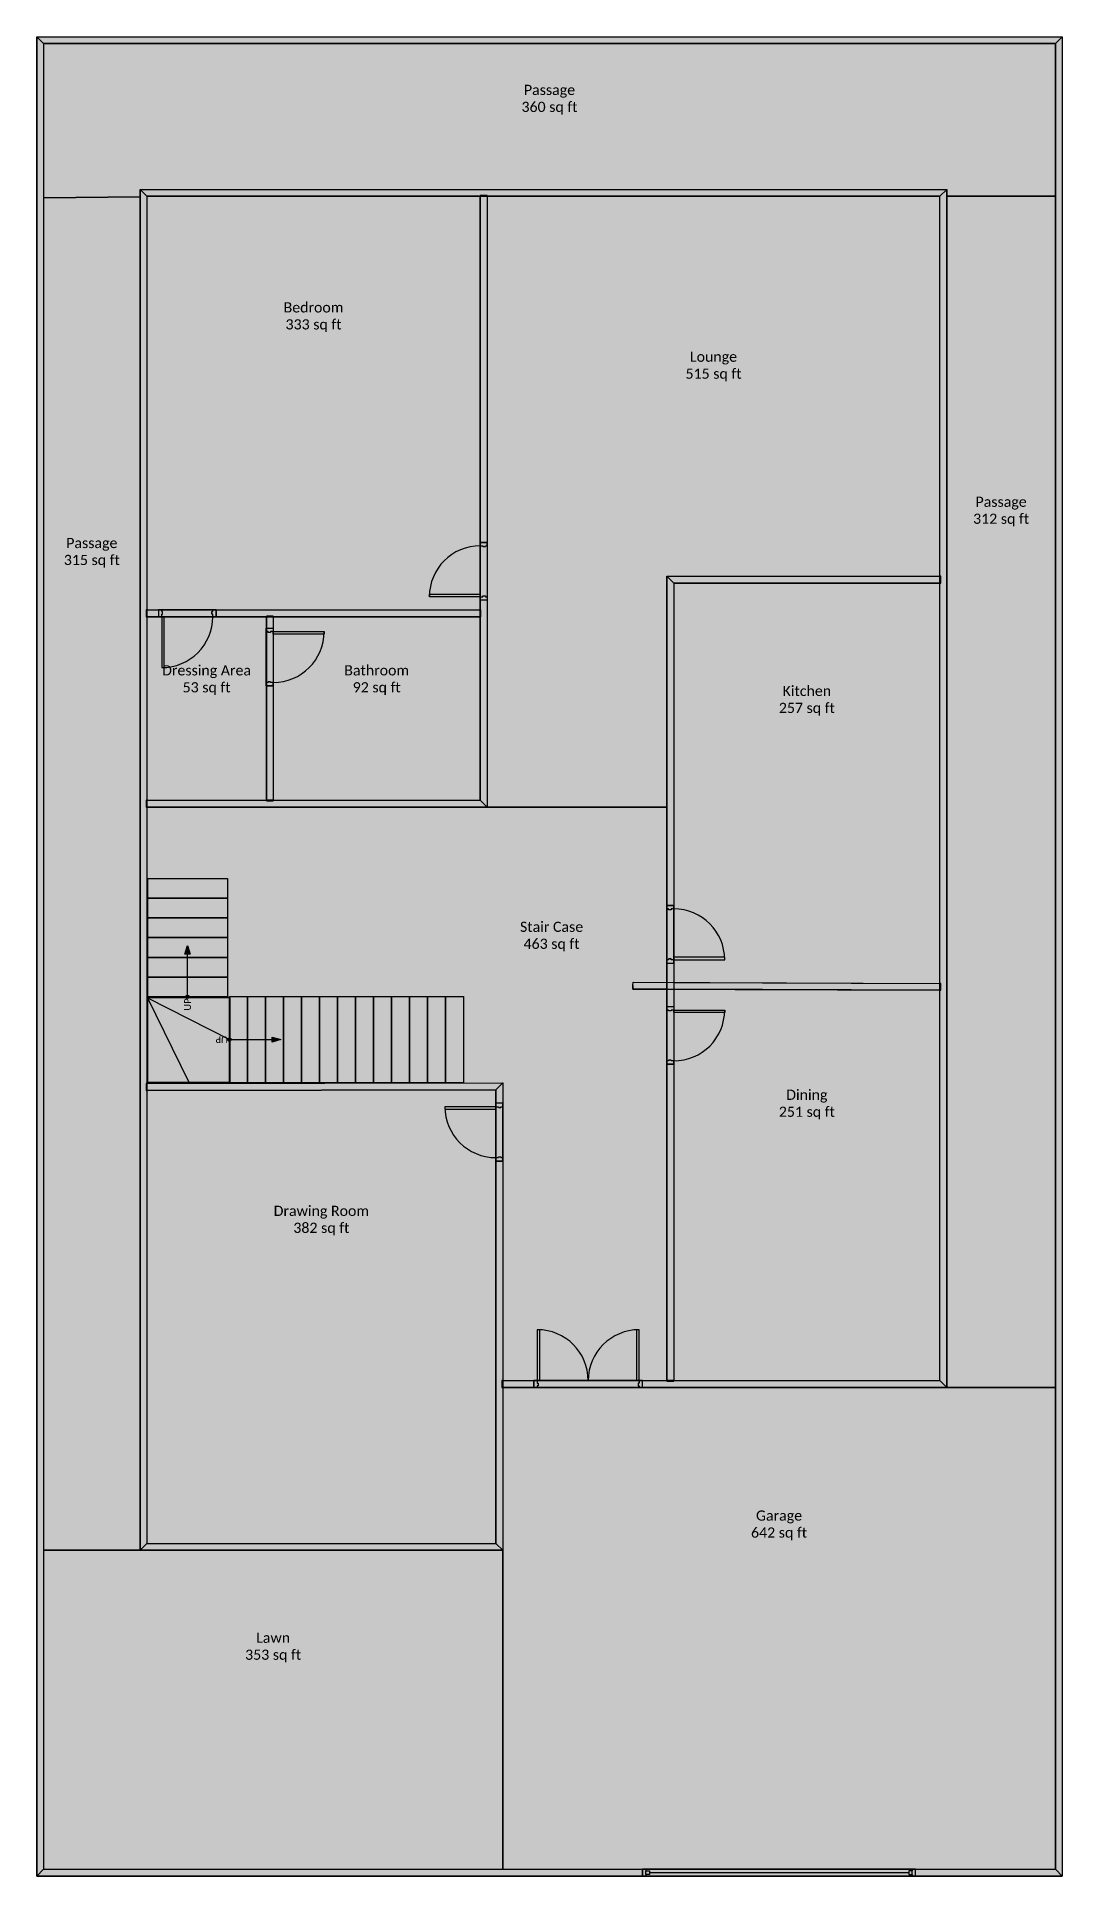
# Model space of a CAD drawing. Extents: x 0 to 50.4, y 0.2 to 90.5.
import ezdxf

# ---------------------------------------------------------------- set-up
doc = ezdxf.new("R2010")
doc.units = 0
doc.header["$MEASUREMENT"] = 0
for name, color, linetype in [('BUILDING_ENVELOPE', 7, 'CONTINUOUS'), ('LANDING', 7, 'CONTINUOUS'), ('SPACE', 7, 'CONTINUOUS'), ('STAIR', 7, 'CONTINUOUS')]:
    doc.layers.add(name, color=color, linetype=linetype)
doc.styles.get("Standard").update_dxf_attribs({"font": 'txt.shx'})

msp = doc.modelspace()

# ---------------------------------------------------------------- hatches: boundary and pattern name
at = {"layer": 'BUILDING_ENVELOPE'}
for points in [[(0.357, 90.167), (0.357, 0.5), (0.024, 0.167), (0.024, 90.5)], [(0.024, 90.5), (50.357, 90.5), (50.024, 90.167), (0.357, 90.167)], [(50.357, 90.5), (50.357, 0.167), (50.024, 0.5), (50.024, 90.167)], [(5.092, 83.001), (44.692, 83.001), (44.358, 82.668), (5.425, 82.668)], [(5.425, 82.668), (5.425, 16.501), (5.092, 16.168), (5.092, 83.001)], [(21.792, 82.668), (22.125, 82.668), (22.125, 82.701), (21.792, 82.701)], [(22.125, 82.668), (22.125, 52.668), (21.792, 53.001), (21.792, 82.668)], [(44.358, 24.501), (44.358, 82.668), (44.692, 83.001), (44.692, 24.168)], [(30.955, 64.001), (44.358, 64.001), (44.358, 63.668), (31.289, 63.668)], [(31.289, 63.668), (31.289, 24.501), (30.955, 24.501), (30.955, 64.001)], [(44.358, 64.001), (44.358, 63.668), (44.392, 63.668), (44.392, 64.001)], [(5.425, 62.017), (5.425, 62.351), (5.392, 62.351), (5.392, 62.017)], [(5.425, 62.351), (21.792, 62.351), (21.792, 62.017), (5.425, 62.017)], [(19.292, 63.125), (21.792, 63.125), (21.792, 63), (19.292, 63)], [(21.792, 62.351), (21.792, 62.017), (21.825, 62.017), (21.825, 62.351)], [(6.283, 59.517), (6.283, 62.017), (6.158, 62.017), (6.158, 59.517)], [(11.292, 62.017), (11.625, 62.017), (11.625, 62.051), (11.292, 62.051)], [(11.625, 62.017), (11.625, 53.001), (11.292, 53.001), (11.292, 62.017)], [(14.125, 61.16), (11.625, 61.16), (11.625, 61.285), (14.125, 61.285)], [(5.425, 52.668), (5.425, 53.001), (5.392, 53.001), (5.392, 52.668)], [(5.425, 53.001), (21.792, 53.001), (22.125, 52.668), (5.425, 52.668)], [(11.625, 53.001), (11.292, 53.001), (11.292, 52.968), (11.625, 52.968)], [(33.789, 45.293), (31.289, 45.293), (31.289, 45.168), (33.789, 45.168)], [(29.29, 44.064), (44.358, 44.001), (44.358, 43.668), (29.289, 43.731), (29.289, 43.898)], [(44.358, 44.001), (44.358, 43.668), (44.392, 43.668), (44.392, 44.001)], [(33.789, 42.576), (31.289, 42.576), (31.289, 42.701), (33.789, 42.701)], [(5.425, 38.752), (5.425, 39.085), (5.392, 39.085), (5.392, 38.752)], [(5.425, 39.085), (22.892, 39.122), (22.558, 38.788), (5.425, 38.752)], [(22.892, 39.122), (22.892, 16.168), (22.558, 16.501), (22.558, 38.788)], [(20.058, 37.826), (22.558, 37.826), (22.558, 37.951), (20.058, 37.951)], [(24.592, 27.001), (24.592, 24.501), (24.717, 24.501), (24.717, 27.001)], [(29.467, 27.001), (29.467, 24.501), (29.592, 24.501), (29.592, 27.001)], [(22.892, 24.168), (22.892, 24.501), (22.858, 24.501), (22.858, 24.168)], [(22.892, 24.501), (44.358, 24.501), (44.692, 24.168), (22.892, 24.168)], [(31.289, 24.501), (30.955, 24.501), (30.955, 24.468), (31.289, 24.468)], [(5.425, 16.501), (22.558, 16.501), (22.892, 16.168), (5.092, 16.168)], [(0.357, 0.5), (50.024, 0.5), (50.357, 0.167), (0.024, 0.167)]]:
    msp.add_hatch(color=7, dxfattribs=at).paths.add_polyline_path(points)
h = msp.add_hatch(color=7, dxfattribs=at)
h.paths.add_polyline_path([(22.125, 62.833), (21.792, 62.833), (21.792, 63), (21.917, 63), (22.042, 63), (22.125, 63)])
h.paths.add_polyline_path([(22.125, 65.666), (21.792, 65.666), (21.792, 65.5), (21.917, 65.5), (22.042, 65.5), (22.125, 65.5)])
h = msp.add_hatch(color=7, dxfattribs=at)
h.paths.add_polyline_path([(21.917, 63), (21.917, 63.041), (22.042, 63.041), (22.042, 63)])
h.paths.add_polyline_path([(21.917, 65.5), (21.917, 65.458), (22.042, 65.458), (22.042, 65.5)])
h = msp.add_hatch(color=7, dxfattribs=at)
h.paths.add_polyline_path([(5.992, 62.351), (5.992, 62.017), (6.158, 62.017), (6.158, 62.142), (6.158, 62.267), (6.158, 62.351)])
h.paths.add_polyline_path([(8.825, 62.351), (8.825, 62.017), (8.658, 62.017), (8.658, 62.142), (8.658, 62.267), (8.658, 62.351)])
h = msp.add_hatch(color=7, dxfattribs=at)
h.paths.add_polyline_path([(6.158, 62.142), (6.2, 62.142), (6.2, 62.267), (6.158, 62.267)])
h.paths.add_polyline_path([(8.658, 62.142), (8.617, 62.142), (8.617, 62.267), (8.658, 62.267)])
h = msp.add_hatch(color=7, dxfattribs=at)
h.paths.add_polyline_path([(11.292, 61.451), (11.625, 61.451), (11.625, 61.285), (11.5, 61.285), (11.375, 61.285), (11.292, 61.285)])
h.paths.add_polyline_path([(11.292, 58.618), (11.625, 58.618), (11.625, 58.785), (11.5, 58.785), (11.375, 58.785), (11.292, 58.785)])
h = msp.add_hatch(color=7, dxfattribs=at)
h.paths.add_polyline_path([(11.5, 61.285), (11.5, 61.243), (11.375, 61.243), (11.375, 61.285)])
h.paths.add_polyline_path([(11.5, 58.785), (11.5, 58.826), (11.375, 58.826), (11.375, 58.785)])
h = msp.add_hatch(color=134, dxfattribs=at)
h.paths.add_polyline_path([(5.47, 43.348), (5.47, 44.318), (9.378, 44.318), (9.378, 43.348)])
h.paths.add_polyline_path([(5.47, 44.318), (5.47, 45.288), (9.378, 45.288), (9.378, 44.318)])
h.paths.add_polyline_path([(5.47, 45.288), (5.47, 46.258), (9.378, 46.258), (9.378, 45.288)])
h.paths.add_polyline_path([(5.47, 46.258), (5.47, 47.228), (9.378, 47.228), (9.378, 46.258)])
h.paths.add_polyline_path([(5.47, 47.228), (5.47, 48.198), (9.378, 48.198), (9.378, 47.228)])
h.paths.add_polyline_path([(5.47, 48.198), (5.47, 49.168), (9.378, 49.168), (9.378, 48.198)])
edge = h.paths.add_edge_path(flags=0)
edge = h.paths.add_edge_path(flags=0)
edge = h.paths.add_edge_path(flags=0)
edge = h.paths.add_edge_path(flags=0)
edge = h.paths.add_edge_path(flags=0)
edge = h.paths.add_edge_path(flags=0)
edge = h.paths.add_edge_path(flags=0)
edge = h.paths.add_edge_path(flags=0)
edge = h.paths.add_edge_path(flags=0)
edge = h.paths.add_edge_path(flags=0)
edge = h.paths.add_edge_path(flags=0)
edge = h.paths.add_edge_path(flags=0)
edge = h.paths.add_edge_path(flags=0)
edge = h.paths.add_edge_path(flags=0)
edge = h.paths.add_edge_path(flags=0)
edge = h.paths.add_edge_path(flags=0)
edge = h.paths.add_edge_path(flags=0)
edge = h.paths.add_edge_path(flags=0)
edge = h.paths.add_edge_path(flags=0)
edge = h.paths.add_edge_path(flags=0)
edge = h.paths.add_edge_path(flags=0)
edge = h.paths.add_edge_path(flags=0)
edge = h.paths.add_edge_path(flags=0)
edge = h.paths.add_edge_path(flags=0)
edge = h.paths.add_edge_path(flags=0)
edge = h.paths.add_edge_path(flags=0)
edge = h.paths.add_edge_path(flags=0)
h = msp.add_hatch(color=7, dxfattribs=at)
h.paths.add_polyline_path([(30.955, 45.001), (31.289, 45.001), (31.289, 45.168), (31.164, 45.168), (31.039, 45.168), (30.955, 45.168)])
h.paths.add_polyline_path([(30.955, 47.835), (31.289, 47.835), (31.289, 47.668), (31.164, 47.668), (31.039, 47.668), (30.955, 47.668)])
h = msp.add_hatch(color=7, dxfattribs=at)
h.paths.add_polyline_path([(31.164, 45.168), (31.164, 45.21), (31.039, 45.21), (31.039, 45.168)])
h.paths.add_polyline_path([(31.164, 47.668), (31.164, 47.626), (31.039, 47.626), (31.039, 47.668)])
h = msp.add_hatch(color=134, dxfattribs=at)
h.paths.add_polyline_path([(9.478, 43.363), (10.361, 43.363), (10.361, 39.131), (9.478, 39.131)])
h.paths.add_polyline_path([(10.361, 43.363), (11.245, 43.363), (11.245, 39.131), (10.361, 39.131)])
h.paths.add_polyline_path([(11.245, 43.363), (12.129, 43.363), (12.129, 39.131), (11.245, 39.131)])
h.paths.add_polyline_path([(12.129, 43.363), (13.013, 43.363), (13.013, 39.131), (12.129, 39.131)])
h.paths.add_polyline_path([(13.013, 43.363), (13.897, 43.363), (13.897, 39.131), (13.013, 39.131)])
h.paths.add_polyline_path([(13.897, 43.363), (14.78, 43.363), (14.78, 39.131), (13.897, 39.131)])
h.paths.add_polyline_path([(14.78, 43.363), (15.664, 43.363), (15.664, 39.131), (14.78, 39.131)])
h.paths.add_polyline_path([(15.664, 43.363), (16.548, 43.363), (16.548, 39.131), (15.664, 39.131)])
h.paths.add_polyline_path([(16.548, 43.363), (17.432, 43.363), (17.432, 39.131), (16.548, 39.131)])
h.paths.add_polyline_path([(17.432, 43.363), (18.316, 43.363), (18.316, 39.131), (17.432, 39.131)])
h.paths.add_polyline_path([(18.316, 43.363), (19.199, 43.363), (19.199, 39.131), (18.316, 39.131)])
h.paths.add_polyline_path([(19.199, 43.363), (20.083, 43.363), (20.083, 39.131), (19.199, 39.131)])
h.paths.add_polyline_path([(20.083, 43.363), (20.967, 43.363), (20.967, 39.131), (20.083, 39.131)])
edge = h.paths.add_edge_path(flags=0)
edge = h.paths.add_edge_path(flags=0)
edge = h.paths.add_edge_path(flags=0)
edge = h.paths.add_edge_path(flags=0)
edge = h.paths.add_edge_path(flags=0)
edge = h.paths.add_edge_path(flags=0)
edge = h.paths.add_edge_path(flags=0)
edge = h.paths.add_edge_path(flags=0)
edge = h.paths.add_edge_path(flags=0)
edge = h.paths.add_edge_path(flags=0)
edge = h.paths.add_edge_path(flags=0)
edge = h.paths.add_edge_path(flags=0)
edge = h.paths.add_edge_path(flags=0)
edge = h.paths.add_edge_path(flags=0)
edge = h.paths.add_edge_path(flags=0)
edge = h.paths.add_edge_path(flags=0)
edge = h.paths.add_edge_path(flags=0)
edge = h.paths.add_edge_path(flags=0)
edge = h.paths.add_edge_path(flags=0)
edge = h.paths.add_edge_path(flags=0)
h = msp.add_hatch(color=7, dxfattribs=at)
h.paths.add_polyline_path([(30.955, 42.868), (31.289, 42.868), (31.289, 42.701), (31.164, 42.701), (31.039, 42.701), (30.955, 42.701)])
h.paths.add_polyline_path([(30.955, 40.035), (31.289, 40.035), (31.289, 40.201), (31.164, 40.201), (31.039, 40.201), (30.955, 40.201)])
h = msp.add_hatch(color=7, dxfattribs=at)
h.paths.add_polyline_path([(31.164, 42.701), (31.164, 42.66), (31.039, 42.66), (31.039, 42.701)])
h.paths.add_polyline_path([(31.164, 40.201), (31.164, 40.243), (31.039, 40.243), (31.039, 40.201)])
h = msp.add_hatch(color=7, dxfattribs=at)
h.paths.add_polyline_path([(22.892, 38.118), (22.558, 38.118), (22.558, 37.951), (22.683, 37.951), (22.808, 37.951), (22.892, 37.951)])
h.paths.add_polyline_path([(22.892, 35.285), (22.558, 35.285), (22.558, 35.451), (22.683, 35.451), (22.808, 35.451), (22.892, 35.451)])
h = msp.add_hatch(color=7, dxfattribs=at)
h.paths.add_polyline_path([(22.683, 37.951), (22.683, 37.91), (22.808, 37.91), (22.808, 37.951)])
h.paths.add_polyline_path([(22.683, 35.451), (22.683, 35.493), (22.808, 35.493), (22.808, 35.451)])
h = msp.add_hatch(color=7, dxfattribs=at)
h.paths.add_polyline_path([(29.758, 24.168), (29.758, 24.501), (29.592, 24.501), (29.592, 24.376), (29.592, 24.251), (29.592, 24.168)])
h.paths.add_polyline_path([(24.425, 24.168), (24.425, 24.501), (24.592, 24.501), (24.592, 24.376), (24.592, 24.251), (24.592, 24.168)])
h = msp.add_hatch(color=7, dxfattribs=at)
h.paths.add_polyline_path([(29.592, 24.376), (29.55, 24.376), (29.55, 24.251), (29.592, 24.251)])
h.paths.add_polyline_path([(24.592, 24.376), (24.633, 24.376), (24.633, 24.251), (24.592, 24.251)])
at = {"layer": 'LANDING'}
msp.add_hatch(color=134, dxfattribs=at).paths.add_polyline_path([(5.451, 43.305), (5.451, 39.151), (9.521, 39.151), (9.521, 43.305)])
at = {"layer": 'SPACE'}
for color, points in [(54, [(44.692, 83.001), (44.692, 82.668), (50.024, 82.668), (50.024, 90.167), (0.357, 90.167), (0.357, 82.585), (5.092, 82.634), (5.092, 83.001), (44.692, 83.001)]), (54, [(5.092, 82.634), (0.357, 82.585), (0.357, 16.168), (5.092, 16.168)]), (10, [(21.792, 62.351), (21.792, 82.668), (5.425, 82.668), (5.425, 62.351), (21.792, 62.351)]), (2, [(30.955, 52.668), (30.955, 64.001), (44.358, 64.001), (44.358, 82.668), (22.125, 82.668), (22.125, 52.668)]), (54, [(44.692, 82.668), (44.692, 24.168), (50.024, 24.168), (50.024, 82.668)]), (40, [(31.289, 44.056), (44.358, 44.001), (44.358, 63.668), (31.289, 63.668)]), (11, [(11.292, 53.001), (11.292, 62.017), (5.425, 62.017), (5.425, 53.001)]), (5, [(11.625, 53.001), (21.792, 53.001), (21.792, 62.017), (11.625, 62.017)]), (190, [(30.955, 52.668), (22.125, 52.668), (5.425, 52.668), (5.425, 39.085), (22.892, 39.122), (22.892, 24.501), (30.955, 24.501), (30.955, 43.724), (29.289, 43.731), (29.289, 43.898), (29.29, 44.064), (30.955, 44.057)]), (253, [(31.289, 43.723), (31.289, 24.501), (44.358, 24.501), (44.358, 43.668)]), (94, [(22.558, 16.501), (22.558, 38.788), (5.425, 38.752), (5.425, 16.501), (22.558, 16.501)]), (22, [(22.892, 0.5), (50.024, 0.5), (50.024, 24.168), (44.692, 24.168), (42.292, 24.168), (22.892, 24.168), (22.892, 16.168)]), (111, [(0.357, 16.168), (0.357, 0.5), (22.892, 0.5), (22.892, 16.168), (7.042, 16.168), (5.092, 16.168)])]:
    msp.add_hatch(color=color, dxfattribs=at).paths.add_polyline_path(points)
at = {"layer": 'STAIR'}
for points in [[(7.551, 45.443), (7.296, 45.443), (7.426, 45.869)], [(11.573, 41.12), (11.573, 41.375), (11.999, 41.245)]]:
    msp.add_hatch(color=134, dxfattribs=at).paths.add_polyline_path(points)
h = msp.add_hatch(color=134, dxfattribs=at)
edge = h.paths.add_edge_path()
edge.add_arc((7.424, 43.348), 0.0868, 0, 360)
h = msp.add_hatch(color=134, dxfattribs=at)
edge = h.paths.add_edge_path()
edge.add_arc((9.478, 41.247), 0.0868, 0, 360)

# ---------------------------------------------------------------- linework, layer by layer
at = {"layer": 'BUILDING_ENVELOPE', "color": 7, "linetype": 'CONTINUOUS'}
for p, q in [((0.024, 90.5), (0.024, 0.167)), ((0.024, 90.5), (50.357, 90.5)), ((50.357, 90.5), (50.357, 0.167)), ((0.357, 90.167), (0.357, 0.5)), ((0.357, 90.167), (50.024, 90.167)), ((50.024, 90.167), (50.024, 0.5)), ((5.092, 83.001), (44.692, 83.001)), ((5.092, 83.001), (5.092, 16.168)), ((5.425, 82.668), (44.358, 82.668)), ((5.425, 82.668), (5.425, 16.501)), ((21.792, 82.668), (21.792, 53.001)), ((22.125, 82.668), (22.125, 52.668)), ((44.358, 24.501), (44.358, 82.668)), ((44.692, 24.168), (44.692, 83.001)), ((22.125, 65.666), (21.792, 65.666)), ((21.792, 65.666), (21.792, 65.5)), ((22.125, 65.666), (21.792, 65.666)), ((21.792, 65.5), (21.917, 65.5)), ((21.917, 65.5), (21.917, 65.458)), ((21.917, 65.458), (22.042, 65.458)), ((22.042, 65.5), (22.125, 65.5)), ((22.042, 65.458), (22.042, 65.5)), ((22.125, 65.5), (22.125, 65.666)), ((30.955, 64.001), (44.358, 64.001)), ((30.955, 64.001), (30.955, 24.501)), ((31.289, 63.668), (44.358, 63.668)), ((31.289, 63.668), (31.289, 24.501)), ((5.425, 62.351), (21.792, 62.351)), ((5.992, 62.351), (5.992, 62.017)), ((6.158, 62.351), (5.992, 62.351)), ((5.992, 62.351), (5.992, 62.017)), ((6.158, 62.267), (6.158, 62.351)), ((8.658, 62.267), (8.658, 62.351)), ((8.658, 62.351), (8.825, 62.351)), ((8.825, 62.351), (8.825, 62.017)), ((8.825, 62.351), (8.825, 62.017)), ((21.792, 62.833), (21.792, 63)), ((21.792, 63), (21.917, 63)), ((22.125, 62.833), (21.792, 62.833)), ((22.125, 62.833), (21.792, 62.833)), ((21.917, 63), (21.917, 63.041)), ((21.917, 63.041), (22.042, 63.041)), ((22.042, 63.041), (22.042, 63)), ((22.042, 63), (22.125, 63)), ((22.125, 63), (22.125, 62.833)), ((5.425, 62.017), (21.792, 62.017)), ((5.992, 62.017), (6.158, 62.017)), ((6.2, 62.267), (6.158, 62.267)), ((6.158, 62.017), (6.158, 62.142)), ((6.158, 62.142), (6.2, 62.142)), ((6.2, 62.142), (6.2, 62.267)), ((8.617, 62.142), (8.617, 62.267)), ((8.617, 62.267), (8.658, 62.267)), ((8.658, 62.142), (8.617, 62.142)), ((8.658, 62.017), (8.658, 62.142)), ((8.825, 62.017), (8.658, 62.017)), ((11.292, 62.017), (11.292, 53.001)), ((11.292, 61.451), (11.625, 61.451)), ((11.292, 61.285), (11.292, 61.451)), ((11.292, 61.451), (11.625, 61.451)), ((11.625, 62.017), (11.625, 53.001)), ((11.625, 61.451), (11.625, 61.285)), ((11.375, 61.285), (11.292, 61.285)), ((11.375, 61.243), (11.375, 61.285)), ((11.5, 61.243), (11.375, 61.243)), ((11.625, 61.285), (11.5, 61.285)), ((11.5, 61.285), (11.5, 61.243)), ((11.375, 58.785), (11.292, 58.785)), ((11.292, 58.785), (11.292, 58.618)), ((11.5, 58.826), (11.375, 58.826)), ((11.375, 58.826), (11.375, 58.785)), ((11.5, 58.785), (11.5, 58.826)), ((11.625, 58.785), (11.5, 58.785)), ((11.625, 58.618), (11.625, 58.785)), ((11.292, 58.618), (11.625, 58.618)), ((11.292, 58.618), (11.625, 58.618)), ((5.425, 53.001), (21.792, 53.001)), ((5.425, 52.668), (22.125, 52.668)), ((30.955, 47.835), (31.289, 47.835)), ((30.955, 47.668), (30.955, 47.835)), ((30.955, 47.835), (31.289, 47.835)), ((31.039, 47.668), (30.955, 47.668)), ((31.039, 47.626), (31.039, 47.668)), ((31.164, 47.626), (31.039, 47.626)), ((31.289, 47.668), (31.164, 47.668)), ((31.164, 47.668), (31.164, 47.626)), ((31.289, 47.835), (31.289, 47.668)), ((31.164, 45.21), (31.039, 45.21)), ((31.039, 45.21), (31.039, 45.168)), ((31.164, 45.168), (31.164, 45.21)), ((31.039, 45.168), (30.955, 45.168)), ((30.955, 45.168), (30.955, 45.001)), ((30.955, 45.001), (31.289, 45.001)), ((30.955, 45.001), (31.289, 45.001)), ((31.289, 45.168), (31.164, 45.168)), ((31.289, 45.001), (31.289, 45.168)), ((30.955, 42.868), (31.289, 42.868)), ((30.955, 42.701), (30.955, 42.868)), ((30.955, 42.868), (31.289, 42.868)), ((31.039, 42.701), (30.955, 42.701)), ((31.039, 42.66), (31.039, 42.701)), ((31.164, 42.66), (31.039, 42.66)), ((31.289, 42.701), (31.164, 42.701)), ((31.164, 42.701), (31.164, 42.66)), ((31.289, 42.868), (31.289, 42.701)), ((31.039, 40.201), (30.955, 40.201)), ((30.955, 40.201), (30.955, 40.035)), ((30.955, 40.035), (31.289, 40.035)), ((30.955, 40.035), (31.289, 40.035)), ((31.164, 40.243), (31.039, 40.243)), ((31.039, 40.243), (31.039, 40.201)), ((31.164, 40.201), (31.164, 40.243)), ((31.289, 40.201), (31.164, 40.201)), ((31.289, 40.035), (31.289, 40.201)), ((5.425, 39.085), (22.892, 39.122)), ((22.892, 39.122), (22.892, 16.168)), ((5.425, 38.752), (22.558, 38.788)), ((22.558, 38.788), (22.558, 16.501)), ((22.892, 38.118), (22.558, 38.118)), ((22.558, 38.118), (22.558, 37.951)), ((22.892, 38.118), (22.558, 38.118)), ((22.558, 37.951), (22.683, 37.951)), ((22.683, 37.951), (22.683, 37.91)), ((22.808, 37.951), (22.892, 37.951)), ((22.808, 37.91), (22.808, 37.951)), ((22.892, 37.951), (22.892, 38.118)), ((22.683, 37.91), (22.808, 37.91)), ((22.558, 35.285), (22.558, 35.451)), ((22.558, 35.451), (22.683, 35.451)), ((22.892, 35.285), (22.558, 35.285)), ((22.892, 35.285), (22.558, 35.285)), ((22.683, 35.451), (22.683, 35.493)), ((22.683, 35.493), (22.808, 35.493)), ((22.808, 35.493), (22.808, 35.451)), ((22.808, 35.451), (22.892, 35.451)), ((22.892, 35.451), (22.892, 35.285)), ((22.892, 24.501), (44.358, 24.501)), ((24.425, 24.168), (24.425, 24.501)), ((24.425, 24.501), (24.592, 24.501)), ((24.425, 24.168), (24.425, 24.501)), ((24.592, 24.501), (24.592, 24.376)), ((29.758, 24.501), (29.592, 24.501)), ((29.592, 24.501), (29.592, 24.376)), ((29.758, 24.168), (29.758, 24.501)), ((29.758, 24.168), (29.758, 24.501)), ((22.892, 24.168), (44.692, 24.168)), ((24.592, 24.168), (24.425, 24.168)), ((24.592, 24.376), (24.633, 24.376)), ((24.592, 24.251), (24.592, 24.168)), ((24.633, 24.251), (24.592, 24.251)), ((24.633, 24.376), (24.633, 24.251)), ((29.592, 24.376), (29.55, 24.376)), ((29.55, 24.376), (29.55, 24.251)), ((29.55, 24.251), (29.592, 24.251)), ((29.592, 24.251), (29.592, 24.168)), ((29.592, 24.168), (29.758, 24.168)), ((5.425, 16.501), (22.558, 16.501)), ((5.092, 16.168), (22.892, 16.168)), ((0.024, 0.167), (50.357, 0.167)), ((0.357, 0.5), (50.024, 0.5)), ((29.758, 0.167), (29.758, 0.5)), ((29.758, 0.5), (29.925, 0.5)), ((29.758, 0.167), (29.758, 0.5)), ((29.925, 0.167), (29.758, 0.167)), ((29.925, 0.5), (29.925, 0.417)), ((29.925, 0.25), (29.925, 0.167)), ((30.092, 0.333), (42.824, 0.333)), ((43.157, 0.5), (42.99, 0.5)), ((42.99, 0.5), (42.99, 0.417)), ((42.99, 0.25), (42.99, 0.167)), ((42.99, 0.167), (43.157, 0.167)), ((43.157, 0.167), (43.157, 0.5)), ((43.157, 0.167), (43.157, 0.5))]:
    msp.add_line(p, q, dxfattribs=at)
for points in [[(0.357, 90.167), (0.357, 0.5), (0.024, 0.167), (0.024, 90.5)], [(0.024, 90.5), (50.357, 90.5), (50.024, 90.167), (0.357, 90.167)], [(50.357, 90.5), (50.357, 0.167), (50.024, 0.5), (50.024, 90.167)], [(5.092, 83.001), (44.692, 83.001), (44.358, 82.668), (5.425, 82.668)], [(5.425, 82.668), (5.425, 16.501), (5.092, 16.168), (5.092, 83.001)], [(21.792, 82.668), (22.125, 82.668), (22.125, 82.701), (21.792, 82.701)], [(22.125, 82.668), (22.125, 52.668), (21.792, 53.001), (21.792, 82.668)], [(44.358, 24.501), (44.358, 82.668), (44.692, 83.001), (44.692, 24.168)], [(22.133, 65.666), (22.133, 62.833), (21.784, 62.833), (21.784, 65.666)], [(30.955, 64.001), (44.358, 64.001), (44.358, 63.668), (31.289, 63.668)], [(31.289, 63.668), (31.289, 24.501), (30.955, 24.501), (30.955, 64.001)], [(44.358, 64.001), (44.358, 63.668), (44.392, 63.668), (44.392, 64.001)], [(5.425, 62.017), (5.425, 62.351), (5.392, 62.351), (5.392, 62.017)], [(5.425, 62.351), (21.792, 62.351), (21.792, 62.017), (5.425, 62.017)], [(8.825, 62.359), (5.992, 62.359), (5.992, 62.009), (8.825, 62.009)], [(19.292, 63.125), (21.792, 63.125), (21.792, 63), (19.292, 63)], [(21.792, 62.351), (21.792, 62.017), (21.825, 62.017), (21.825, 62.351)], [(6.283, 59.517), (6.283, 62.017), (6.158, 62.017), (6.158, 59.517)], [(11.284, 58.618), (11.284, 61.451), (11.633, 61.451), (11.633, 58.618)], [(11.292, 62.017), (11.625, 62.017), (11.625, 62.051), (11.292, 62.051)], [(11.625, 62.017), (11.625, 53.001), (11.292, 53.001), (11.292, 62.017)], [(14.125, 61.16), (11.625, 61.16), (11.625, 61.285), (14.125, 61.285)], [(5.425, 52.668), (5.425, 53.001), (5.392, 53.001), (5.392, 52.668)], [(5.425, 53.001), (21.792, 53.001), (22.125, 52.668), (5.425, 52.668)], [(11.625, 53.001), (11.292, 53.001), (11.292, 52.968), (11.625, 52.968)], [(30.947, 47.835), (30.947, 45.001), (31.297, 45.001), (31.297, 47.835)], [(33.789, 45.293), (31.289, 45.293), (31.289, 45.168), (33.789, 45.168)], [(29.29, 44.064), (44.358, 44.001), (44.358, 43.668), (29.289, 43.731), (29.289, 43.898)], [(44.358, 44.001), (44.358, 43.668), (44.392, 43.668), (44.392, 44.001)], [(30.947, 40.035), (30.947, 42.868), (31.297, 42.868), (31.297, 40.035)], [(33.789, 42.576), (31.289, 42.576), (31.289, 42.701), (33.789, 42.701)], [(5.425, 38.752), (5.425, 39.085), (5.392, 39.085), (5.392, 38.752)], [(5.425, 39.085), (22.892, 39.122), (22.558, 38.788), (5.425, 38.752)], [(22.892, 39.122), (22.892, 16.168), (22.558, 16.501), (22.558, 38.788)], [(20.058, 37.826), (22.558, 37.826), (22.558, 37.951), (20.058, 37.951)], [(22.9, 35.285), (22.9, 38.118), (22.55, 38.118), (22.55, 35.285)], [(24.592, 27.001), (24.592, 24.501), (24.717, 24.501), (24.717, 27.001)], [(29.467, 27.001), (29.467, 24.501), (29.592, 24.501), (29.592, 27.001)], [(22.892, 24.168), (22.892, 24.501), (22.858, 24.501), (22.858, 24.168)], [(22.892, 24.501), (44.358, 24.501), (44.692, 24.168), (22.892, 24.168)], [(24.425, 24.16), (29.758, 24.16), (29.758, 24.509), (24.425, 24.509)], [(31.289, 24.501), (30.955, 24.501), (30.955, 24.468), (31.289, 24.468)], [(5.425, 16.501), (22.558, 16.501), (22.892, 16.168), (5.092, 16.168)], [(0.357, 0.5), (50.024, 0.5), (50.357, 0.167), (0.024, 0.167)], [(29.758, 0.159), (43.157, 0.159), (43.157, 0.508), (29.758, 0.508)], [(29.925, 0.417), (30.092, 0.417), (30.092, 0.25), (29.925, 0.25)], [(42.99, 0.417), (42.824, 0.417), (42.824, 0.25), (42.99, 0.25)]]:
    msp.add_lwpolyline(points, close=True, dxfattribs=at)
at = {"layer": 'BUILDING_ENVELOPE', "color": 9, "linetype": 'CONTINUOUS'}
for points in [[(5.47, 48.198), (5.47, 49.168), (9.378, 49.168), (9.378, 48.198)], [(5.47, 47.228), (5.47, 48.198), (9.378, 48.198), (9.378, 47.228)], [(5.47, 46.258), (5.47, 47.228), (9.378, 47.228), (9.378, 46.258)], [(5.47, 45.288), (5.47, 46.258), (9.378, 46.258), (9.378, 45.288)], [(5.47, 44.318), (5.47, 45.288), (9.378, 45.288), (9.378, 44.318)], [(5.47, 43.348), (5.47, 44.318), (9.378, 44.318), (9.378, 43.348)], [(9.478, 43.363), (10.361, 43.363), (10.361, 39.131), (9.478, 39.131)], [(10.361, 43.363), (11.245, 43.363), (11.245, 39.131), (10.361, 39.131)], [(11.245, 43.363), (12.129, 43.363), (12.129, 39.131), (11.245, 39.131)], [(12.129, 43.363), (13.013, 43.363), (13.013, 39.131), (12.129, 39.131)], [(13.013, 43.363), (13.897, 43.363), (13.897, 39.131), (13.013, 39.131)], [(13.897, 43.363), (14.78, 43.363), (14.78, 39.131), (13.897, 39.131)], [(14.78, 43.363), (15.664, 43.363), (15.664, 39.131), (14.78, 39.131)], [(15.664, 43.363), (16.548, 43.363), (16.548, 39.131), (15.664, 39.131)], [(16.548, 43.363), (17.432, 43.363), (17.432, 39.131), (16.548, 39.131)], [(17.432, 43.363), (18.316, 43.363), (18.316, 39.131), (17.432, 39.131)], [(18.316, 43.363), (19.199, 43.363), (19.199, 39.131), (18.316, 39.131)], [(19.199, 43.363), (20.083, 43.363), (20.083, 39.131), (19.199, 39.131)], [(20.083, 43.363), (20.967, 43.363), (20.967, 39.131), (20.083, 39.131)]]:
    msp.add_lwpolyline(points, close=True, dxfattribs=at)
at = {"layer": 'BUILDING_ENVELOPE', "color": 7, "linetype": 'CONTINUOUS'}
for points in [[(29.289, 43.898), (29.29, 44.064), (44.358, 44.001)], [(29.289, 43.898), (29.289, 43.731), (44.358, 43.668)]]:
    msp.add_lwpolyline(points, dxfattribs=at)
for centre, start, end in [((21.792, 63), 90, 180), ((6.158, 62.017), 270, 0), ((11.625, 61.285), 270, 0), ((31.289, 45.168), 0, 90), ((31.289, 42.701), 270, 0), ((22.558, 37.951), 180, 270), ((24.592, 24.501), 0, 90), ((29.592, 24.501), 90, 180)]:
    msp.add_arc(centre, 2.5, start, end, dxfattribs=at)
at = {"layer": 'LANDING', "color": 9, "linetype": 'CONTINUOUS'}
for q in [(9.521, 41.238), (7.478, 39.151)]:
    msp.add_line((5.451, 43.305), q, dxfattribs=at)
at = {"layer": 'LANDING', "color": 7, "linetype": 'CONTINUOUS'}
msp.add_lwpolyline([(5.451, 43.305), (5.451, 39.151), (9.521, 39.151), (9.521, 43.305)], close=True, dxfattribs=at)
at = {"layer": 'SPACE', "linetype": 'CONTINUOUS'}
for p, q in [((50.024, 90.167), (0.357, 90.167)), ((0.357, 90.167), (0.357, 82.585)), ((50.024, 82.668), (50.024, 90.167)), ((0.357, 82.585), (5.092, 82.634)), ((5.092, 82.634), (5.092, 83.001)), ((5.092, 83.001), (44.692, 83.001)), ((21.792, 82.668), (5.425, 82.668)), ((5.425, 82.668), (5.425, 62.351)), ((21.792, 62.351), (21.792, 82.668)), ((44.692, 83.001), (44.692, 82.668)), ((44.692, 82.668), (50.024, 82.668)), ((5.425, 62.351), (21.792, 62.351)), ((22.558, 38.788), (5.425, 38.752)), ((5.425, 38.752), (5.425, 16.501)), ((22.558, 16.501), (22.558, 38.788)), ((5.425, 16.501), (22.558, 16.501))]:
    msp.add_line(p, q, dxfattribs=at)
for points in [[(5.092, 82.634), (0.357, 82.585), (0.357, 16.168), (5.092, 16.168)], [(30.955, 52.668), (30.955, 64.001), (44.358, 64.001), (44.358, 82.668), (22.125, 82.668), (22.125, 52.668)], [(44.692, 82.668), (44.692, 24.168), (50.024, 24.168), (50.024, 82.668)], [(31.289, 44.056), (44.358, 44.001), (44.358, 63.668), (31.289, 63.668)], [(11.292, 53.001), (11.292, 62.017), (5.425, 62.017), (5.425, 53.001)], [(11.625, 53.001), (21.792, 53.001), (21.792, 62.017), (11.625, 62.017)], [(30.955, 52.668), (22.125, 52.668), (5.425, 52.668), (5.425, 39.085), (22.892, 39.122), (22.892, 24.501), (30.955, 24.501), (30.955, 43.724), (29.289, 43.731), (29.289, 43.898), (29.29, 44.064), (30.955, 44.057)], [(31.289, 43.723), (31.289, 24.501), (44.358, 24.501), (44.358, 43.668)], [(22.892, 0.5), (50.024, 0.5), (50.024, 24.168), (44.692, 24.168), (42.292, 24.168), (22.892, 24.168), (22.892, 16.168)], [(0.357, 16.168), (0.357, 0.5), (22.892, 0.5), (22.892, 16.168), (7.042, 16.168), (5.092, 16.168)]]:
    msp.add_lwpolyline(points, close=True, dxfattribs=at)
at = {"layer": 'STAIR', "color": 7, "linetype": 'CONTINUOUS'}
for p, q in [((7.424, 43.348), (7.424, 45.656)), ((9.478, 41.247), (11.786, 41.247))]:
    msp.add_line(p, q, dxfattribs=at)
for points in [[(7.551, 45.443), (7.296, 45.443), (7.426, 45.869)], [(11.573, 41.12), (11.573, 41.375), (11.999, 41.245)]]:
    msp.add_lwpolyline(points, close=True, dxfattribs=at)
for centre in [(7.424, 43.348), (9.478, 41.247)]:
    msp.add_circle(centre, 0.0868, dxfattribs=at)

# ---------------------------------------------------------------- texts
at = {"layer": 'BUILDING_ENVELOPE', "char_height": 0.33333, "width": 0.75327, "attachment_point": 5}
for insert, rotation in [((7.424, 42.971), 90), ((9.101, 41.247), 180)]:
    msp.add_mtext('\\C7;\\fCalibri|b0|i0|;\\H0.33333206176758;UP', dxfattribs=dict(at, insert=insert, rotation=rotation))
at = {"layer": 'SPACE', "char_height": 0.5, "attachment_point": 5}
for s, insert, width in [('\\C7;\\fCalibri|b0|i0|;\\H0.50000381469727;Passage\\P360 sq ft\\P\\P', (25.19, 86.996), 2.94821), ('\\C7;\\fCalibri|b0|i0|;\\H0.50000381469727;Bedroom\\P333 sq ft\\P\\P', (13.608, 76.313), 3.10808), ('\\C7;\\fCalibri|b0|i0|;\\H0.50000381469727;Lounge\\P515 sq ft\\P\\P', (33.242, 73.892), 2.94821), ('\\C7;\\fCalibri|b0|i0|;\\H0.50000381469727;Passage\\P312 sq ft\\P\\P', (47.358, 66.767), 2.94821), ('\\C7;\\fCalibri|b0|i0|;\\H0.50000381469727;Passage\\P315 sq ft\\P\\P', (2.724, 64.742), 2.94821), ('\\C7;\\fCalibri|b0|i0|;\\H0.50000381469727;Dressing Area\\P53 sq ft\\P\\P', (8.358, 58.488), 4.32811), ('\\C7;\\fCalibri|b0|i0|;\\H0.50000381469727;Bathroom\\P92 sq ft\\P\\P', (16.708, 58.488), 3.31902), ('\\C7;\\fCalibri|b0|i0|;\\H0.50000381469727;Kitchen\\P257 sq ft\\P\\P', (37.823, 57.476), 2.94821), ('\\C7;\\fCalibri|b0|i0|;\\H0.50000381469727;Stair Case\\P463 sq ft\\P\\P', (25.292, 45.892), 3.24771), ('\\C7;\\fCalibri|b0|i0|;\\H0.50000381469727;Dining\\P251 sq ft\\P\\P', (37.823, 37.642), 2.94821), ('\\C7;\\fCalibri|b0|i0|;\\H0.50000381469727;Drawing Room\\P382 sq ft\\P\\P', (13.992, 31.941), 4.59928), ('\\C7;\\fCalibri|b0|i0|;\\H0.50000381469727;Garage\\P642 sq ft\\P\\P', (36.458, 16.975), 2.94821), ('\\C7;\\fCalibri|b0|i0|;\\H0.50000381469727;Lawn\\P353 sq ft\\P\\P', (11.624, 10.975), 2.94821)]:
    msp.add_mtext(s, dxfattribs=dict(at, insert=insert, width=width))

doc.saveas('drawing.dxf')
